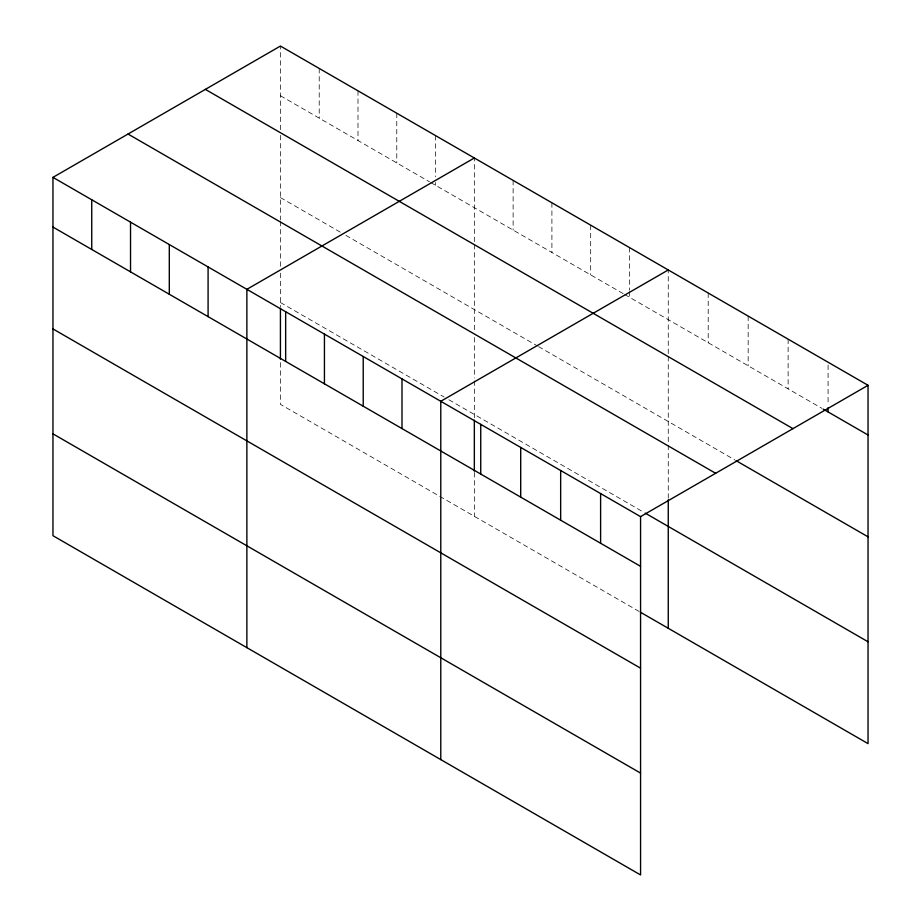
<?xml version="1.0" encoding="UTF-8"?>
<svg xmlns="http://www.w3.org/2000/svg" width="921" height="921" viewBox="0 0 921 921"><rect width="100%" height="100%" fill="white"/><g stroke="black" fill="none" stroke-linecap="round" stroke-linejoin="round"><path stroke-width="0.69" stroke-dasharray="4.61 3.45" d="M280.433 129.7L280.433 46.05M474.338 241.647L474.338 157.998M668.255 353.606L668.255 269.957M280.433 95.749L429.497 181.805M430.717 182.508L623.413 293.764M624.622 294.467L822.027 408.429M280.433 197.589L341.023 232.576M345.87 235.373L537.357 345.928M538.578 346.63L734.843 459.947M280.433 302.525L444.037 396.986M448.895 399.783L644.009 512.433M639.162 611.486L280.433 404.365L280.433 360.525M828.083 365.073L828.083 404.826M788.123 339.158L788.123 388.858M748.163 316.099L748.163 365.787M708.203 293.028L708.203 342.727M668.255 356.427L668.255 443.887M668.255 445.28L668.255 498.445M629.469 247.565L629.469 290.161M629.469 291.577L629.469 297.264M590.683 225.173L590.683 274.872M551.909 202.781L551.909 252.481M513.124 180.389L513.124 230.089M474.338 244.479L474.338 331.928M474.338 337.523L474.338 378.105M474.338 380.903L474.338 418.721M474.338 472.473L474.338 516.324M435.564 135.617L435.564 176.786M435.564 182.473L435.564 185.305M396.778 113.225L396.778 162.913M357.993 90.834L357.993 140.533M319.219 68.442L319.219 118.141M280.433 135.352L280.433 219.981M280.433 221.374L280.433 267.551M280.433 273.146L280.433 306.774"/><path stroke-width="1.38" d="M52.958 177.373L640.567 516.635L640.567 874.95L52.958 535.7L52.958 177.373L280.433 46.05L868.043 385.3L868.043 743.627L640.371 612.189M474.338 157.998L246.874 289.332L246.874 647.647M668.255 269.957L440.779 401.28L440.779 759.606M640.567 516.635L868.043 385.3M823.236 409.131L868.043 435M205.371 89.383L792.969 428.645M736.063 460.65L868.043 536.839M128.031 134.04L715.629 473.29M645.23 513.135L868.043 641.776M52.958 227.073L640.567 566.323M52.958 328.924L640.567 668.174M52.958 433.849L640.567 773.099M828.083 407.669L828.083 411.929M668.255 499.85L668.255 628.272M600.607 493.564L600.607 543.252M560.659 470.493L560.659 520.192M520.699 447.422L520.699 497.121M480.739 424.351L480.739 474.05M474.338 420.137L474.338 471.057M402.005 378.888L402.005 428.587M363.219 356.508L363.219 406.196M324.434 334.116L324.434 383.804M285.66 311.724L285.66 361.423M280.433 308.178L280.433 359.109M208.088 266.94L208.088 316.64M169.303 244.549L169.303 294.248M130.529 222.157L130.529 271.856M91.743 199.765L91.743 249.464"/></g></svg>
